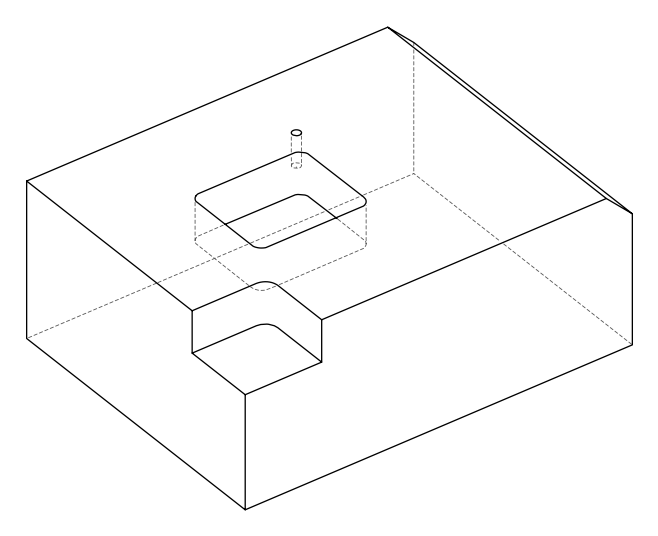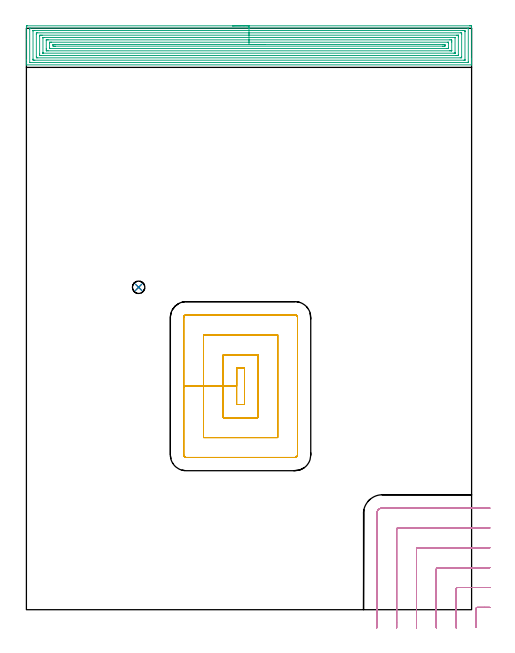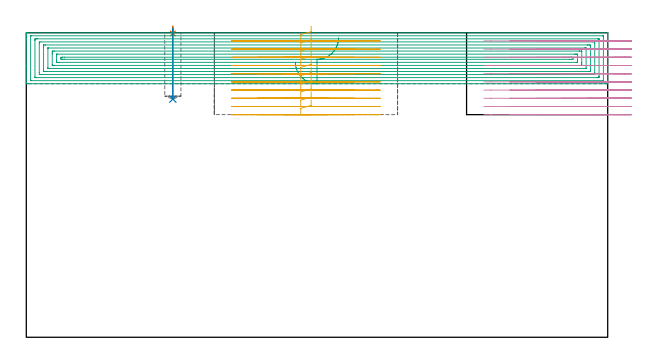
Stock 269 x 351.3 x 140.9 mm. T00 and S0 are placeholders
(PLAN: 5 operations, 3 tool changes, 46.5 min)
(1 SPOT_DRILL | STEP1POCKET | NXT0321_9005460120000 | 0.03 min | 12 mm3)
(2 DRILL_BLIND_HOLE_INTO_CENTER | STEP1POCKET | NXT0301_046 | 0.13 min | 1296 mm3)
(3 AREA_MILL | FG_CHAMFER_SURFACE | UGT0205_001 | 19.66 min | 74914 mm3)
(4 MILL_CORNER_NOTCH_RECTANGULAR | CORNER_NOTCH_RECTANGULAR | NXT0201_012 | Follow Part, ap 4, ae 75% | 11.06 min | 170737 mm3)
(5 MILL_RECTANGULAR_POCKET | POCKET_RECTANGULAR_STRAIGHT | NXT0201_012 | Follow Part, ap 4, ae 75% | 15.6 min | 325266 mm3)
(TOOL NXT0321_9005460120000 | NC Spot Drill, 142deg, 12mm, Carbide, Uncoated | D12 PA142 FL30 Z2)
(TOOL NXT0301_046 | Carbide Drill 7.5mm [860.1-0750-038A1-MM 2214] | D7.5 PA140 FL53 Z2)
(TOOL UGT0205_001 | Chamfer Mill 20 x 3 x 45 deg. | D20 FL50 Z2)
(TOOL NXT0201_012 | ENDMILL 16mm [2P460-1600-NA 1630] | D16 FL38 Z6)
(OP 1 SPOT_DRILL)
G17 G21 G94 G90
T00 M6
G54
G17 G0 G90 X67.8 Y194.8 S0 M3
G43 Z150.9 H0
G94 G81 G98 Z140.577 F250. R143.9
G80
M5
M2
(OP 2 DRILL_BLIND_HOLE_INTO_CENTER)
G17 G21 G94 G90
T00 M6
G54
G17 G0 G90 X67.8 Y194.8 S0 M3
G43 Z150.9 H1
G94 G81 G98 Z110.2 F250. R142.9
G80
M5
M2
(OP 3 AREA_MILL)
G17 G21 G94 G90
T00 M6
G54
G17 G0 G90 X124.5 Y352.8 S1061 M3
G43 Z150.9 H0
Z127.3
G94 G1 X124.538 Z126.428 F250.
X124.652 Z125.564
X124.841 Z124.712
X125.103 Z123.88
X125.437 Z123.074
X125.84 Z122.3
X126.309 Z121.564
X126.84 Z120.872
X127.429 Z120.229
X128.072 Z119.64
X128.764 Z119.109
X129.5 Z118.64
X130.274 Z118.237
X131.08 Z117.903
X131.912 Z117.641
X132.764 Z117.452
X133.628 Z117.338
X134.5 Z117.3
X267.768
X268.392 Y352.797 Z117.303
X268.993 Y352.791 Z117.306
X268.997 Y352.779 Z117.318
X268.999 Y352.174 Z117.923
X269. Y351.565 Z118.532
Y333.116 Z136.979
Y332.508 Z137.587
Y331.937 Z138.16
Y331.614 Z138.482
Y331.043 Z139.053
Y330.72 Z139.375
Y330.074 Z140.026
Y329.652 Z140.447
X268.999 Y329.264 Z140.827
Y329.259 Z140.833
X268.99 Y329.202 Z140.888
X268.839 Y329.2 Z140.9
X0.161
X0.01 Y329.202 Z140.888
X0.007 Y329.262 Z140.83
X0. Y329.653 Z140.446
Y330.073 Z140.026
Y330.72 Z139.375
Y331.937 Z138.16
Y332.508 Z137.587
Y344.576 Z125.522
X0.001 Y352.174 Z117.923
X0.004 Y352.779 Z117.318
X0.007 Y352.792 Z117.306
X0.608 Y352.8 Z117.3
X134.5
Y351.386 Z118.714
X266.713 Y351.385 Z118.715
X266.923 Y351.382 Z118.718
X266.979 Y351.379 Z118.721
X266.99 Y351.368 Z118.732
X266.996 Y351.336 Z118.764
X266.999 Y351.28 Z118.82
Y331.221 Z138.879
X266.993 Y330.72 Z139.38
X266.99 Y330.628 Z139.472
X266.818 Y330.619 Z139.481
X266.712 Y330.615 Z139.485
X2.287
X2.077 Y330.618 Z139.482
X2.021 Y330.621 Z139.479
X2.01 Y330.632 Z139.468
X2.004 Y330.664 Z139.436
X2.001 Y330.72 Z139.38
Y350.779 Z119.321
X2.007 Y351.28 Z118.82
X2.01 Y351.372 Z118.728
X2.182 Y351.381 Z118.719
X2.288 Y351.385 Z118.715
X134.5 Y351.386 Z118.714
Y349.972 Z120.128
X263.929 Y349.971 Z120.129
X264.345 Y349.97 Z120.13
X264.822 Y349.967 Z120.133
X264.972 Y349.965 Z120.135
X264.99 Y349.67 Z120.43
X264.996 Y349.492 Z120.608
X264.999 Y349.315 Z120.785
Y332.33 Z137.77
X264.994 Y332.151 Z137.949
X264.99 Y332.039 Z138.061
X264.94 Y332.035 Z138.065
X264.822 Y332.032 Z138.068
X264.407 Y332.029 Z138.071
X5.071
X4.656 Y332.03 Z138.07
X4.178 Y332.033 Z138.067
X4.028 Y332.035 Z138.065
X4.01 Y332.33 Z137.77
X4.004 Y332.508 Z137.592
X4.001 Y332.685 Z137.415
Y349.67 Z120.43
X4.006 Y349.849 Z120.251
X4.01 Y349.962 Z120.138
X4.06 Y349.965 Z120.135
X4.178 Y349.968 Z120.132
X4.593 Y349.971 Z120.129
X134.5 Y349.972 Z120.128
Y348.557 Z121.543
X262.185
X262.986 Y348.55 Z121.55
X263. Y347.741 Z122.359
Y334.296 Z135.804
X262.989 Y333.45 Z136.65
X262.144 Y333.443 Z136.657
X6.815
X6.014 Y333.45 Z136.65
X6. Y334.259 Z135.841
Y347.704 Z122.396
X6.011 Y348.55 Z121.55
X6.856 Y348.557 Z121.543
X134.5
Y347.143 Z122.957
X260.027
X260.359 Y347.142 Z122.958
X260.924 Y347.138 Z122.962
X260.974 Y347.136 Z122.964
X260.99 Y347.121 Z122.979
X260.996 Y347.066 Z123.034
X260.999 Y346.81 Z123.29
X261. Y346.168 Z123.932
X260.999 Y335.442 Z134.658
X260.996 Y335.19 Z134.91
X260.99 Y334.875 Z135.225
X260.684 Y334.864 Z135.236
X260.359 Y334.86 Z135.24
X259.798 Y334.857 Z135.243
X259.466
X8.973
X8.641 Y334.858 Z135.242
X8.076 Y334.862 Z135.238
X8.026 Y334.864 Z135.236
X8.01 Y334.879 Z135.221
X8.004 Y334.934 Z135.166
X8.002 Y335.19 Z134.91
X8. Y335.832 Z134.268
X8.001 Y346.558 Z123.542
X8.004 Y346.81 Z123.29
X8.01 Y347.125 Z122.975
X8.316 Y347.136 Z122.964
X8.641 Y347.14 Z122.96
X9.202 Y347.143 Z122.957
X9.534
X134.5
Y345.729 Z124.371
X258.761
X258.935 Y345.727 Z124.373
X258.977 Y345.724 Z124.376
X258.99 Y345.722 Z124.378
X258.993 Y345.71 Z124.39
X258.997 Y345.672 Z124.428
X259. Y345.49 Z124.61
X258.999 Y336.551 Z133.549
X258.995 Y336.408 Z133.692
X258.99 Y336.295 Z133.805
X258.984 Y336.277 Z133.823
X258.969 Y336.275 Z133.825
X258.926 Y336.274 Z133.826
X258.574 Y336.271 Z133.829
X258.386
X10.239
X10.065 Y336.273 Z133.827
X10.023 Y336.276 Z133.824
X10.01 Y336.278 Z133.822
X10.007 Y336.29 Z133.81
X10.003 Y336.328 Z133.772
X10. Y336.51 Z133.59
X10.001 Y345.449 Z124.651
X10.005 Y345.592 Z124.508
X10.01 Y345.705 Z124.395
X10.016 Y345.723 Z124.377
X10.031 Y345.725 Z124.375
X10.074 Y345.726 Z124.374
X10.427 Y345.729 Z124.371
X10.614
X134.5
Y344.315 Z125.785
X255.896
X256.604 Y344.313 Z125.787
X256.788 Y344.311 Z125.789
X256.965 Y344.308 Z125.792
X256.99 Y344.129 Z125.971
X256.996 Y343.92 Z126.18
X256.999 Y343.235 Z126.865
X257. Y343.023 Z127.077
X256.999 Y337.871 Z132.229
X256.997 Y337.765 Z132.335
X256.993 Y337.713 Z132.387
X256.99 Y337.692 Z132.408
X256.969 Y337.69 Z132.41
X256.788 Y337.688 Z132.412
X256.081 Y337.685 Z132.415
X255.896
X13.104
X12.396 Y337.687 Z132.413
X12.212 Y337.689 Z132.411
X12.035 Y337.692 Z132.408
X12.01 Y337.871 Z132.229
X12.004 Y338.08 Z132.02
X12.001 Y338.765 Z131.335
X12. Y338.977 Z131.123
X12.001 Y344.129 Z125.971
X12.003 Y344.235 Z125.865
X12.007 Y344.287 Z125.813
X12.01 Y344.308 Z125.792
X12.031 Y344.31 Z125.79
X12.212 Y344.312 Z125.788
X12.919 Y344.315 Z125.785
X13.104
X134.5
Y342.9 Z127.2
X254.445
X254.85 Y342.897 Z127.203
X254.922 Y342.895 Z127.205
X254.99 Y342.89 Z127.21
X254.992 Y342.786 Z127.314
X255. Y342.344 Z127.756
Y339.662 Z130.438
X254.992 Y339.214 Z130.886
X254.99 Y339.109 Z130.991
X254.855 Y339.105 Z130.995
X254.667 Y339.102 Z130.998
X254.11 Y339.1 Z131.
X253.777
X14.555
X14.15 Y339.103 Z130.997
X14.078 Y339.105 Z130.995
X14.01 Y339.11 Z130.99
X14.008 Y339.214 Z130.886
X14. Y339.656 Z130.444
Y342.338 Z127.762
X14.008 Y342.786 Z127.314
X14.01 Y342.891 Z127.209
X14.145 Y342.895 Z127.205
X14.333 Y342.898 Z127.202
X14.89 Y342.9 Z127.2
X15.223
X134.5
Y341.486 Z128.614
X251.393
X252.287 Y341.485 Z128.615
X252.325 Y341.483 Z128.617
X252.99 Y341.447 Z128.653
X252.995 Y340.776 Z129.324
X252.99 Y340.553 Z129.547
X252.362 Y340.516 Z129.584
X252.325 Y340.515 Z129.585
X251.472 Y340.514 Z129.586
X17.607
X16.713 Y340.515 Z129.585
X16.675 Y340.516 Z129.584
X16.01 Y340.553 Z129.547
X16.005 Y341.224 Z128.876
X16.01 Y341.447 Z128.653
X16.638 Y341.484 Z128.616
X16.675 Y341.485 Z128.615
X17.528 Y341.486 Z128.614
X134.5
X135.372 Z128.652
X136.237 Z128.766
X137.088 Z128.954
X137.92 Z129.217
X138.726 Z129.551
X139.5 Z129.953
X140.236 Z130.422
X140.928 Z130.953
X141.571 Z131.543
X142.16 Z132.186
X142.692 Z132.878
X143.16 Z133.614
X143.563 Z134.388
X143.897 Z135.194
X144.159 Z136.026
X144.348 Z136.877
X144.462 Z137.742
X144.5 Z138.614
G0 Z150.9
M5
M2
(OP 4 MILL_CORNER_NOTCH_RECTANGULAR)
G17 G21 G94 G90
T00 M6
G54
G17 G0 G90 X280. Y1.4 S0 M3
G43 Z150.9 H1
Z137.11
G94 G1 X277. F250.
X272.495 F500.
G3 X271.7 Y0.605 R0.8
G1 Y-7.531
Y-10.531 F250.
G0 Z150.9
X280. Y13.4
Z137.11
G1 X277.
X260.495 F500.
G3 X259.7 Y12.605 R0.8
G1 Y-8.
Y-11. F250.
G0 Z150.9
X280. Y25.4
Z137.11
G1 X277.
X248.496 F500.
G3 X247.7 Y24.604 R0.8
G1 Y-8.
Y-11. F250.
G0 Z150.9
X280. Y37.4
Z137.11
G1 X277.
X236.496 F500.
G3 X235.7 Y36.604 R0.8
G1 Y-8.
Y-11. F250.
G0 Z150.9
X280. Y49.4
Z137.11
G1 X277.
X224.496 F500.
G3 X223.7 Y48.604 R0.8
G1 Y-8.
Y-11. F250.
G0 Z150.9
X280. Y61.4
Z137.11
G1 X277.
X215. F500.
G3 X211.7 Y58.1 R3.3
G1 Y-8.
Y-11. F250.
G0 Z150.9
X280. Y1.4
Z133.32
G1 X277.
X272.495 F500.
G3 X271.7 Y0.605 R0.8
G1 Y-7.531
Y-10.531 F250.
G0 Z150.9
X280. Y13.4
Z133.32
G1 X277.
X260.495 F500.
G3 X259.7 Y12.605 R0.8
G1 Y-8.
Y-11. F250.
G0 Z150.9
X280. Y25.4
Z133.32
G1 X277.
X248.496 F500.
G3 X247.7 Y24.604 R0.8
G1 Y-8.
Y-11. F250.
G0 Z150.9
X280. Y37.4
Z133.32
G1 X277.
X236.496 F500.
G3 X235.7 Y36.604 R0.8
G1 Y-8.
Y-11. F250.
G0 Z150.9
X280. Y49.4
Z133.32
G1 X277.
X224.496 F500.
G3 X223.7 Y48.604 R0.8
G1 Y-8.
Y-11. F250.
G0 Z150.9
X280. Y61.4
Z133.32
G1 X277.
X215. F500.
G3 X211.7 Y58.1 R3.3
G1 Y-8.
Y-11. F250.
G0 Z150.9
X280. Y1.4
Z129.53
G1 X277.
X272.495 F500.
G3 X271.7 Y0.605 R0.8
G1 Y-7.531
Y-10.531 F250.
G0 Z150.9
X280. Y13.4
Z129.53
G1 X277.
X260.495 F500.
G3 X259.7 Y12.605 R0.8
G1 Y-8.
Y-11. F250.
G0 Z150.9
X280. Y25.4
Z129.53
G1 X277.
X248.496 F500.
G3 X247.7 Y24.604 R0.8
G1 Y-8.
Y-11. F250.
G0 Z150.9
X280. Y37.4
Z129.53
G1 X277.
X236.496 F500.
G3 X235.7 Y36.604 R0.8
G1 Y-8.
Y-11. F250.
G0 Z150.9
X280. Y49.4
Z129.53
G1 X277.
X224.496 F500.
G3 X223.7 Y48.604 R0.8
G1 Y-8.
Y-11. F250.
G0 Z150.9
X280. Y61.4
Z129.53
G1 X277.
X215. F500.
G3 X211.7 Y58.1 R3.3
G1 Y-8.
Y-11. F250.
G0 Z150.9
X280. Y1.4
Z125.74
G1 X277.
X272.495 F500.
G3 X271.7 Y0.605 R0.8
G1 Y-7.531
Y-10.531 F250.
G0 Z150.9
X280. Y13.4
Z125.74
G1 X277.
X260.495 F500.
G3 X259.7 Y12.605 R0.8
G1 Y-8.
Y-11. F250.
G0 Z150.9
X280. Y25.4
Z125.74
G1 X277.
X248.496 F500.
G3 X247.7 Y24.604 R0.8
G1 Y-8.
Y-11. F250.
G0 Z150.9
X280. Y37.4
Z125.74
G1 X277.
X236.496 F500.
G3 X235.7 Y36.604 R0.8
G1 Y-8.
Y-11. F250.
G0 Z150.9
X280. Y49.4
Z125.74
G1 X277.
X224.496 F500.
G3 X223.7 Y48.604 R0.8
G1 Y-8.
Y-11. F250.
G0 Z150.9
X280. Y61.4
Z125.74
G1 X277.
X215. F500.
G3 X211.7 Y58.1 R3.3
G1 Y-8.
Y-11. F250.
G0 Z150.9
X280. Y1.4
Z121.95
G1 X277.
X272.495 F500.
G3 X271.7 Y0.605 R0.8
G1 Y-7.531
Y-10.531 F250.
G0 Z150.9
X280. Y13.4
Z121.95
G1 X277.
X260.495 F500.
G3 X259.7 Y12.605 R0.8
G1 Y-8.
Y-11. F250.
G0 Z150.9
X280. Y25.4
Z121.95
G1 X277.
X248.496 F500.
G3 X247.7 Y24.604 R0.8
G1 Y-8.
Y-11. F250.
G0 Z150.9
X280. Y37.4
Z121.95
G1 X277.
X236.496 F500.
G3 X235.7 Y36.604 R0.8
G1 Y-8.
Y-11. F250.
G0 Z150.9
X280. Y49.4
Z121.95
G1 X277.
X224.496 F500.
G3 X223.7 Y48.604 R0.8
G1 Y-8.
Y-11. F250.
G0 Z150.9
X280. Y61.4
Z121.95
G1 X277.
X215. F500.
G3 X211.7 Y58.1 R3.3
G1 Y-8.
Y-11. F250.
G0 Z150.9
X280. Y1.4
Z118.16
G1 X277.
X272.495 F500.
G3 X271.7 Y0.605 R0.8
G1 Y-7.531
Y-10.531 F250.
G0 Z150.9
X280. Y13.4
Z118.16
G1 X277.
X260.495 F500.
G3 X259.7 Y12.605 R0.8
G1 Y-8.
Y-11. F250.
G0 Z150.9
X280. Y25.4
Z118.16
G1 X277.
X248.496 F500.
G3 X247.7 Y24.604 R0.8
G1 Y-8.
Y-11. F250.
G0 Z150.9
X280. Y37.4
Z118.16
G1 X277.
X236.496 F500.
G3 X235.7 Y36.604 R0.8
G1 Y-8.
Y-11. F250.
G0 Z150.9
X280. Y49.4
Z118.16
G1 X277.
X224.496 F500.
G3 X223.7 Y48.604 R0.8
G1 Y-8.
Y-11. F250.
G0 Z150.9
X280. Y61.4
Z118.16
G1 X277.
X215. F500.
G3 X211.7 Y58.1 R3.3
G1 Y-8.
Y-11. F250.
G0 Z150.9
X280. Y1.4
Z114.37
G1 X277.
X272.495 F500.
G3 X271.7 Y0.605 R0.8
G1 Y-7.531
Y-10.531 F250.
G0 Z150.9
X280. Y13.4
Z114.37
G1 X277.
X260.495 F500.
G3 X259.7 Y12.605 R0.8
G1 Y-8.
Y-11. F250.
G0 Z150.9
X280. Y25.4
Z114.37
G1 X277.
X248.496 F500.
G3 X247.7 Y24.604 R0.8
G1 Y-8.
Y-11. F250.
G0 Z150.9
X280. Y37.4
Z114.37
G1 X277.
X236.496 F500.
G3 X235.7 Y36.604 R0.8
G1 Y-8.
Y-11. F250.
G0 Z150.9
X280. Y49.4
Z114.37
G1 X277.
X224.496 F500.
G3 X223.7 Y48.604 R0.8
G1 Y-8.
Y-11. F250.
G0 Z150.9
X280. Y61.4
Z114.37
G1 X277.
X215. F500.
G3 X211.7 Y58.1 R3.3
G1 Y-8.
Y-11. F250.
G0 Z150.9
X280. Y1.4
Z110.58
G1 X277.
X272.495 F500.
G3 X271.7 Y0.605 R0.8
G1 Y-7.531
Y-10.531 F250.
G0 Z150.9
X280. Y13.4
Z110.58
G1 X277.
X260.495 F500.
G3 X259.7 Y12.605 R0.8
G1 Y-8.
Y-11. F250.
G0 Z150.9
X280. Y25.4
Z110.58
G1 X277.
X248.496 F500.
G3 X247.7 Y24.604 R0.8
G1 Y-8.
Y-11. F250.
G0 Z150.9
X280. Y37.4
Z110.58
G1 X277.
X236.496 F500.
G3 X235.7 Y36.604 R0.8
G1 Y-8.
Y-11. F250.
G0 Z150.9
X280. Y49.4
Z110.58
G1 X277.
X224.496 F500.
G3 X223.7 Y48.604 R0.8
G1 Y-8.
Y-11. F250.
G0 Z150.9
X280. Y61.4
Z110.58
G1 X277.
X215. F500.
G3 X211.7 Y58.1 R3.3
G1 Y-8.
Y-11. F250.
G0 Z150.9
X280. Y1.4
Z106.79
G1 X277.
X272.495 F500.
G3 X271.7 Y0.605 R0.8
G1 Y-7.531
Y-10.531 F250.
G0 Z150.9
X280. Y13.4
Z106.79
G1 X277.
X260.495 F500.
G3 X259.7 Y12.605 R0.8
G1 Y-8.
Y-11. F250.
G0 Z150.9
X280. Y25.4
Z106.79
G1 X277.
X248.496 F500.
G3 X247.7 Y24.604 R0.8
G1 Y-8.
Y-11. F250.
G0 Z150.9
X280. Y37.4
Z106.79
G1 X277.
X236.496 F500.
G3 X235.7 Y36.604 R0.8
G1 Y-8.
Y-11. F250.
G0 Z150.9
X280. Y49.4
Z106.79
G1 X277.
X224.496 F500.
G3 X223.7 Y48.604 R0.8
G1 Y-8.
Y-11. F250.
G0 Z150.9
X280. Y61.4
Z106.79
G1 X277.
X215. F500.
G3 X211.7 Y58.1 R3.3
G1 Y-8.
Y-11. F250.
G0 Z150.9
X280. Y1.4
Z103.
G1 X277.
X272.495 F500.
G3 X271.7 Y0.605 R0.8
G1 Y-7.531
Y-10.531 F250.
G0 Z150.9
X280. Y13.4
Z103.
G1 X277.
X260.495 F500.
G3 X259.7 Y12.605 R0.8
G1 Y-8.
Y-11. F250.
G0 Z150.9
X280. Y25.4
Z103.
G1 X277.
X248.496 F500.
G3 X247.7 Y24.604 R0.8
G1 Y-8.
Y-11. F250.
G0 Z150.9
X280. Y37.4
Z103.
G1 X277.
X236.496 F500.
G3 X235.7 Y36.604 R0.8
G1 Y-8.
Y-11. F250.
G0 Z150.9
X280. Y49.4
Z103.
G1 X277.
X224.496 F500.
G3 X223.7 Y48.604 R0.8
G1 Y-8.
Y-11. F250.
G0 Z150.9
X280. Y61.4
Z103.
G1 X277.
X215. F500.
G3 X211.7 Y58.1 R3.3
G1 Y-8.
Y-11. F250.
G0 Z150.9
M5
M2
(OP 5 MILL_RECTANGULAR_POCKET)
G17 G21 G94 G90
T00 M6
G54
G17 G0 G90 X131.8 Y136.609 S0 M3
G43 Z150.9 H1
Z143.9
G94 G1 Y146.1 Z141.357 F250.
X127. Z140.071
Y135.05 Z137.11
Y124. F500.
X131.8
Y146.1
X127.
Y135.05
X119.
Y116.
X139.8
Y154.1
X119.
Y135.05
X107.
Y104.
X151.8
Y166.1
X107.
Y135.05
X95.
Y93.5
G3 X96.5 Y92. R1.5
G1 X162.3
G3 X163.8 Y93.5 R1.5
G1 Y176.6
G3 X162.3 Y178.1 R1.5
G1 X96.5
G3 X95. Y176.6 R1.5
G1 Y135.05
Y134.05
G0 X131.8 Y136.609 Z140.11
G1 Y146.1 Z137.567 F250.
X127. Z136.281
Y135.05 Z133.32
Y124. F500.
X131.8
Y146.1
X127.
Y135.05
X119.
Y116.
X139.8
Y154.1
X119.
Y135.05
X107.
Y104.
X151.8
Y166.1
X107.
Y135.05
X95.
Y93.5
G3 X96.5 Y92. R1.5
G1 X162.3
G3 X163.8 Y93.5 R1.5
G1 Y176.6
G3 X162.3 Y178.1 R1.5
G1 X96.5
G3 X95. Y176.6 R1.5
G1 Y135.05
Y134.05
G0 X131.8 Y136.609 Z136.32
G1 Y146.1 Z133.777 F250.
X127. Z132.491
Y135.05 Z129.53
Y124. F500.
X131.8
Y146.1
X127.
Y135.05
X119.
Y116.
X139.8
Y154.1
X119.
Y135.05
X107.
Y104.
X151.8
Y166.1
X107.
Y135.05
X95.
Y93.5
G3 X96.5 Y92. R1.5
G1 X162.3
G3 X163.8 Y93.5 R1.5
G1 Y176.6
G3 X162.3 Y178.1 R1.5
G1 X96.5
G3 X95. Y176.6 R1.5
G1 Y135.05
Y134.05
G0 X131.8 Y136.609 Z132.53
G1 Y146.1 Z129.987 F250.
X127. Z128.701
Y135.05 Z125.74
Y124. F500.
X131.8
Y146.1
X127.
Y135.05
X119.
Y116.
X139.8
Y154.1
X119.
Y135.05
X107.
Y104.
X151.8
Y166.1
X107.
Y135.05
X95.
Y93.5
G3 X96.5 Y92. R1.5
G1 X162.3
G3 X163.8 Y93.5 R1.5
G1 Y176.6
G3 X162.3 Y178.1 R1.5
G1 X96.5
G3 X95. Y176.6 R1.5
G1 Y135.05
Y134.05
G0 X131.8 Y136.609 Z128.74
G1 Y146.1 Z126.197 F250.
X127. Z124.911
Y135.05 Z121.95
Y124. F500.
X131.8
Y146.1
X127.
Y135.05
X119.
Y116.
X139.8
Y154.1
X119.
Y135.05
X107.
Y104.
X151.8
Y166.1
X107.
Y135.05
X95.
Y93.5
G3 X96.5 Y92. R1.5
G1 X162.3
G3 X163.8 Y93.5 R1.5
G1 Y176.6
G3 X162.3 Y178.1 R1.5
G1 X96.5
G3 X95. Y176.6 R1.5
G1 Y135.05
Y134.05
G0 X131.8 Y136.609 Z124.95
G1 Y146.1 Z122.407 F250.
X127. Z121.121
Y135.05 Z118.16
Y124. F500.
X131.8
Y146.1
X127.
Y135.05
X119.
Y116.
X139.8
Y154.1
X119.
Y135.05
X107.
Y104.
X151.8
Y166.1
X107.
Y135.05
X95.
Y93.5
G3 X96.5 Y92. R1.5
G1 X162.3
G3 X163.8 Y93.5 R1.5
G1 Y176.6
G3 X162.3 Y178.1 R1.5
G1 X96.5
G3 X95. Y176.6 R1.5
G1 Y135.05
Y134.05
G0 X131.8 Y136.609 Z121.16
G1 Y146.1 Z118.617 F250.
X127. Z117.331
Y135.05 Z114.37
Y124. F500.
X131.8
Y146.1
X127.
Y135.05
X119.
Y116.
X139.8
Y154.1
X119.
Y135.05
X107.
Y104.
X151.8
Y166.1
X107.
Y135.05
X95.
Y93.5
G3 X96.5 Y92. R1.5
G1 X162.3
G3 X163.8 Y93.5 R1.5
G1 Y176.6
G3 X162.3 Y178.1 R1.5
G1 X96.5
G3 X95. Y176.6 R1.5
G1 Y135.05
Y134.05
G0 X131.8 Y136.609 Z117.37
G1 Y146.1 Z114.827 F250.
X127. Z113.541
Y135.05 Z110.58
Y124. F500.
X131.8
Y146.1
X127.
Y135.05
X119.
Y116.
X139.8
Y154.1
X119.
Y135.05
X107.
Y104.
X151.8
Y166.1
X107.
Y135.05
X95.
Y93.5
G3 X96.5 Y92. R1.5
G1 X162.3
G3 X163.8 Y93.5 R1.5
G1 Y176.6
G3 X162.3 Y178.1 R1.5
G1 X96.5
G3 X95. Y176.6 R1.5
G1 Y135.05
Y134.05
G0 X131.8 Y136.609 Z113.58
G1 Y146.1 Z111.037 F250.
X127. Z109.751
Y135.05 Z106.79
Y124. F500.
X131.8
Y146.1
X127.
Y135.05
X119.
Y116.
X139.8
Y154.1
X119.
Y135.05
X107.
Y104.
X151.8
Y166.1
X107.
Y135.05
X95.
Y93.5
G3 X96.5 Y92. R1.5
G1 X162.3
G3 X163.8 Y93.5 R1.5
G1 Y176.6
G3 X162.3 Y178.1 R1.5
G1 X96.5
G3 X95. Y176.6 R1.5
G1 Y135.05
Y134.05
G0 X131.8 Y136.609 Z109.79
G1 Y146.1 Z107.247 F250.
X127. Z105.961
Y135.05 Z103.
Y124. F500.
X131.8
Y146.1
X127.
Y135.05
X119.
Y116.
X139.8
Y154.1
X119.
Y135.05
X107.
Y104.
X151.8
Y166.1
X107.
Y135.05
X95.
Y93.5
G3 X96.5 Y92. R1.5
G1 X162.3
G3 X163.8 Y93.5 R1.5
G1 Y176.6
G3 X162.3 Y178.1 R1.5
G1 X96.5
G3 X95. Y176.6 R1.5
G1 Y135.05
Y134.05
G0 Z150.9
M5
M2
